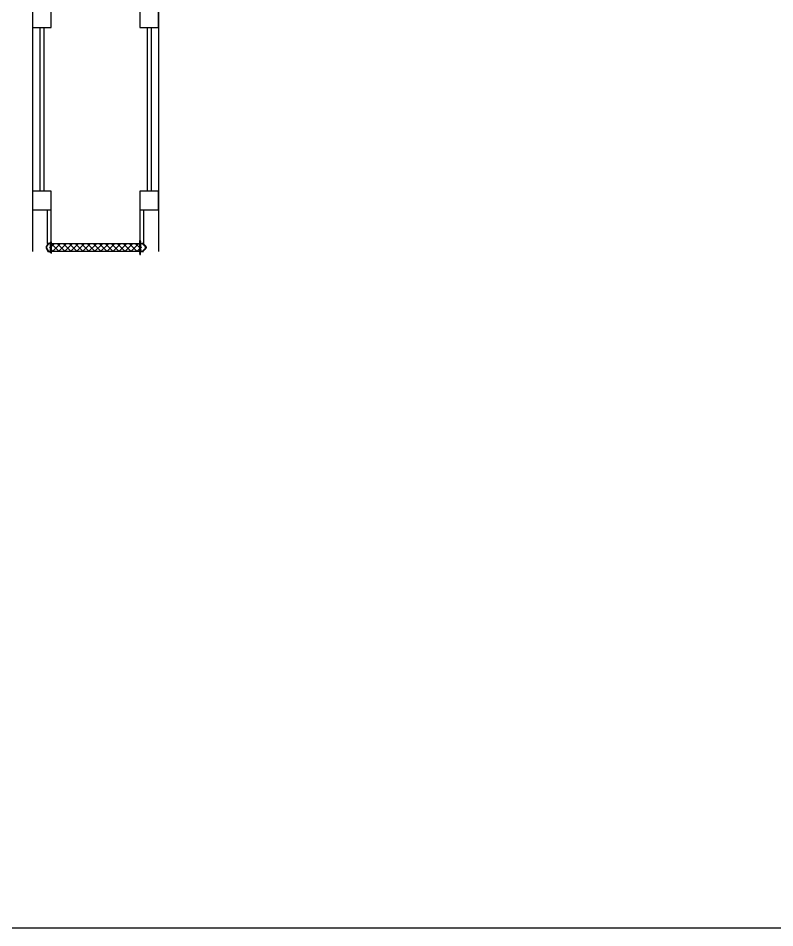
# Model space of a CAD drawing. Header units: millimetres. Extents: x -48783 to 30095, y 6477 to 24477.
# Drawn here: x 6212 to 9035, y 6477 to 9870 of the extents above; entities that cross this region are included whole.
import ezdxf

# ---------------------------------------------------------------- set-up
doc = ezdxf.new("R2010")
doc.units = ezdxf.units.MM
doc.header["$LTSCALE"] = 100
for name, color, linetype in [('0-XREF', 7, 'Continuous'), ('X-N-FAB-L20$0$0-4', 8, 'Continuous'), ('X-N-FAB-L20$0$0-COL', 8, 'Continuous'), ('X-N-FAB-L20$0$0-WALL', 8, 'Continuous'), ('X-N-FAB-L20$0$DE-MMTN-F1-F2-B000-G-AR-SEC@16$0$DE-MMTN-CUB3-F1-B000-G-AR-SEC@CF1.5$0$0-伸縮縫', 8, 'Continuous'), ('X-N-FAB-L20$0$DE-MMTN-F1-F2-B000-G-AR-SEC@16$0$DE-MMTN-CUB3-F1-B000-G-AR-SEC@CF1.5$0$伸縮縫', 8, 'Continuous')]:
    doc.layers.add(name, color=color, linetype=linetype)

# ---------------------------------------------------------------- blocks, each defined once
blk = doc.blocks.new('X-N-FAB-L20$0$DE-MMTN-F1-F2-B000-G-AR-SEC@16$0$DE-MMTN-CUB3-F1-B000-G-AR-SEC@CF1.5$0$18P1xFa-sec-20$0$99')
at = {"layer": 'X-N-FAB-L20$0$DE-MMTN-F1-F2-B000-G-AR-SEC@16$0$DE-MMTN-CUB3-F1-B000-G-AR-SEC@CF1.5$0$0-伸縮縫'}
for p, q in [((-5003, 2461), (-5003, 2462)), ((-5003, 2462), (-4994, 2462)), ((-5003, 2461), (-4994, 2461)), ((-5003, 2432), (-4994, 2432)), ((-5003, 2432), (-5003, 2432)), ((-5003, 2429), (-5003, 2429)), ((-5003, 2425), (-5003, 2425)), ((-5003, 2420), (-5003, 2420)), ((-5003, 2416), (-5003, 2416)), ((-5003, 2413), (-5003, 2413)), ((-5003, 2412), (-4994, 2412)), ((-5003, 2412), (-5003, 2411)), ((-5003, 2411), (-4994, 2411)), ((-5003, 2411), (-4994, 2411)), ((-5003, 2411), (-5003, 2411)), ((-5002, 2431), (-4996, 2432)), ((-5002, 2430), (-4996, 2432)), ((-5001, 2430), (-5002, 2431)), ((-5002, 2429), (-4995, 2430)), ((-5001, 2428), (-5002, 2429)), ((-5002, 2426), (-4999, 2427)), ((-5002, 2424), (-4999, 2425)), ((-5001, 2423), (-5002, 2424)), ((-5002, 2421), (-4999, 2422)), ((-5002, 2419), (-4999, 2421)), ((-5001, 2419), (-5002, 2419)), ((-5002, 2417), (-4999, 2418)), ((-5002, 2415), (-4999, 2416)), ((-4995, 2415), (-5002, 2413)), ((-5001, 2414), (-5002, 2415)), ((-4995, 2413), (-5002, 2412)), ((-4995, 2413), (-5002, 2412)), ((-5002, 2410), (-5002, 2408)), ((-5002, 2407), (-4996, 2407)), ((-5001, 2461), (-5001, 2432)), ((-5001, 2432), (-5001, 2432)), ((-5001, 2429), (-5001, 2426)), ((-5001, 2425), (-5001, 2422)), ((-5001, 2420), (-5001, 2417)), ((-5001, 2415), (-5001, 2414)), ((-5001, 2410), (-5001, 2408)), ((-5001, 2406), (-4997, 2407)), ((-5001, 2406), (-4996, 2407)), ((-5001, 2407), (-5001, 2403)), ((-5001, 2405), (-4996, 2406)), ((-5001, 2406), (-5001, 2406)), ((-5001, 2406), (-5001, 2406)), ((-5001, 2404), (-4996, 2405)), ((-5001, 2404), (-4996, 2405)), ((-5001, 2405), (-5001, 2405)), ((-5001, 2403), (-4996, 2404)), ((-5001, 2404), (-5001, 2404)), ((-5001, 2404), (-5001, 2404)), ((-5001, 2403), (-4997, 2403)), ((-5001, 2403), (-5000, 2403)), ((-5000, 2403), (-4997, 2403)), ((-4999, 2463), (-4999, 2465)), ((-4999, 2463), (-4998, 2463)), ((-4999, 2427), (-4995, 2428)), ((-4999, 2425), (-4995, 2427)), ((-4999, 2422), (-4995, 2424)), ((-4999, 2421), (-4995, 2422)), ((-4999, 2418), (-4995, 2419)), ((-4999, 2416), (-4995, 2418)), ((-4998, 2463), (-4998, 2465)), ((-4997, 2429), (-4995, 2428)), ((-4997, 2429), (-4997, 2428)), ((-4997, 2426), (-4997, 2423)), ((-4997, 2424), (-4995, 2424)), ((-4997, 2422), (-4997, 2419)), ((-4997, 2420), (-4995, 2419)), ((-4997, 2417), (-4997, 2415)), ((-4997, 2415), (-4995, 2415)), ((-4997, 2412), (-4997, 2413)), ((-4997, 2410), (-4997, 2408)), ((-4997, 2407), (-4997, 2403)), ((-4996, 2407), (-4997, 2407)), ((-4996, 2406), (-4997, 2406)), ((-4996, 2405), (-4997, 2405)), ((-4996, 2405), (-4997, 2405)), ((-4996, 2404), (-4997, 2404)), ((-4997, 2403), (-4997, 2403)), ((-4996, 2461), (-4996, 2432)), ((-4996, 2413), (-4995, 2413)), ((-4995, 2410), (-4995, 2408)), ((-4994, 2461), (-4994, 2462)), ((-4994, 2432), (-4994, 2432)), ((-4994, 2431), (-4994, 2431)), ((-4994, 2428), (-4994, 2428)), ((-4994, 2423), (-4994, 2423)), ((-4994, 2419), (-4994, 2418)), ((-4994, 2414), (-4994, 2414)), ((-4994, 2412), (-4994, 2411)), ((-4994, 2411), (-4994, 2411))]:
    blk.add_line(p, q, dxfattribs=at)
for centre, radius, start, end in [((-4999, 2460), 4.75, 96.0435, 161.3623), ((-5002, 2432), 0.787, 180, 270), ((-5002, 2429), 0.787, 96.1822, 180), ((-5002, 2429), 0.787, 180, 276.1822), ((-5002, 2425), 0.787, 102.2237, 180), ((-5002, 2425), 0.787, 180, 282.2237), ((-5002, 2420), 0.787, 102.2237, 180), ((-5002, 2420), 0.787, 180, 282.2237), ((-5002, 2416), 0.787, 102.2237, 180), ((-5002, 2416), 0.787, 180, 282.2237), ((-5002, 2413), 0.787, 180, 249.7022), ((-5002, 2413), 0.787, 96.1822, 180), ((-5002, 2410), 0.706, 5.5162, 174.4838), ((-5002, 2408), 0.706, 185.5162, 354.4838), ((-4999, 2407), 3.81, 56.5065, 123.4935), ((-4999, 2411), 3.81, 236.5065, 303.4935), ((-4999, 2460), 4.75, 18.6377, 83.9565), ((-4996, 2410), 0.707, 5.6406, 174.3594), ((-4996, 2408), 0.707, 185.6406, 354.3594), ((-4995, 2431), 0.787, 0, 69.7022), ((-4995, 2431), 0.787, 276.1822, 0), ((-4995, 2428), 0.787, 282.2237, 0), ((-4995, 2428), 0.787, 0, 102.2237), ((-4995, 2423), 0.787, 0, 102.2237), ((-4995, 2423), 0.787, 282.2237, 0), ((-4995, 2419), 0.787, 0, 102.2237), ((-4995, 2418), 0.787, 282.2237, 0), ((-4995, 2414), 0.787, 0, 96.1822), ((-4995, 2414), 0.787, 276.1822, 0), ((-4995, 2412), 0.787, 0, 90)]:
    blk.add_arc(centre, radius, start, end, dxfattribs=at)
blk = doc.blocks.new('X-N-FAB-L20$0$DE-MMTN-F1-F2-B000-G-AR-SEC@16$0$DE-MMTN-CUB3-F1-B000-G-AR-SEC@CF1.5$0$18P1xFa-sec-20$0$VIG')
at = {"layer": 'X-N-FAB-L20$0$DE-MMTN-F1-F2-B000-G-AR-SEC@16$0$DE-MMTN-CUB3-F1-B000-G-AR-SEC@CF1.5$0$0-伸縮縫'}
h = blk.add_hatch(dxfattribs=at)
h.set_pattern_fill('ANSI31', color=256, scale=15, style=0)
h.set_pattern_definition([(45, (-704.1977, -638.3004), (-1.3258252, 1.3258252), [])])
h.paths.add_polyline_path([(8, 6, 0.414214), (6, 7), (2, 7), (2, 11), (5, 11), (5, 14), (-5, 14), (-5, 11), (-2, 11), (-2, 7), (-6, 7, 0.414214), (-8, 6), (-8, 0, 0.843039), (-3, -1, -0.317837), (-1, 0), (1, 0, -0.317837), (3, -1, 0.843039), (8, 0)])
h.paths.add_polyline_path([(-5, 3, -0.414214), (-4, 4), (4, 4, -0.414214), (5, 3, -0.414214), (4, 2), (-4, 2, -0.414214)], flags=16)
for p, q in [((-8, 0), (-8, 6)), ((-6, 7), (-2, 7)), ((-5, 11), (-5, 14)), ((-5, 14), (5, 14)), ((-2, 11), (-5, 11)), ((4, 4), (-4, 4)), ((4, 2), (-4, 2)), ((-2, 7), (-2, 11)), ((1, 0), (-1, 0)), ((2, 11), (2, 7)), ((5, 11), (2, 11)), ((2, 7), (6, 7)), ((5, 14), (5, 11)), ((8, 6), (8, 0))]:
    blk.add_line(p, q, dxfattribs=at)
for centre, radius, start, end in [((-6, 6), 1.25, 90, 180), ((-5, 0), 2.5, 180, 340.52878), ((-4, 3), 1.25, 90, 180), ((-4, 3), 1.25, 180, 270), ((-1, -1), 1.25, 90, 160.52878), ((5, 0), 2.5, 199.47122, 0), ((4, 3), 1.25, 0, 90), ((4, 3), 1.25, 270, 0), ((6, 6), 1.25, 0, 90), ((1, -1), 1.25, 19.47122, 90)]:
    blk.add_arc(centre, radius, start, end, dxfattribs=at)
blk = doc.blocks.new('X-N-FAB-L20$0$DE-MMTN-F1-F2-B000-G-AR-SEC@16$0$DE-MMTN-CUB3-F1-B000-G-AR-SEC@CF1.5$0$18P1xFa-sec-20$0$IGX')
at = {"layer": 'X-N-FAB-L20$0$DE-MMTN-F1-F2-B000-G-AR-SEC@16$0$DE-MMTN-CUB3-F1-B000-G-AR-SEC@CF1.5$0$0-伸縮縫'}
for p, q in [((-1643, 520), (-1643, 520)), ((-1611, 520), (-1643, 520)), ((-1638, 522), (-1642, 521)), ((-1614, 522), (-1638, 522)), ((-1633, 521), (-1632, 522)), ((-1633, 521), (-1633, 522)), ((-1628, 521), (-1628, 522)), ((-1628, 521), (-1627, 522)), ((-1599, 527), (-1614, 522)), ((-1599, 524), (-1611, 520)), ((-1603, 512), (-1603, 501)), ((-1601, 501), (-1603, 501)), ((-1601, 505), (-1601, 501)), ((-1597, 532), (-1599, 532)), ((-1599, 531), (-1599, 527)), ((-1597, 524), (-1599, 524)), ((-1597, 530), (-1597, 532)), ((-1595, 530), (-1597, 530)), ((-1597, 528), (-1597, 527)), ((-1595, 528), (-1597, 528)), ((-1592, 527), (-1597, 527)), ((-1597, 523), (-1597, 522)), ((-1595, 528), (-1596, 528)), ((-1595, 528), (-1595, 530)), ((-1593, 528), (-1593, 530)), ((-1591, 530), (-1593, 530)), ((-1592, 528), (-1593, 528)), ((-1592, 528), (-1592, 527)), ((-1589, 532), (-1591, 532)), ((-1591, 530), (-1591, 532)), ((-1589, 531), (-1589, 524)), ((-1584, 517), (-1582, 518)), ((-1582, 506), (-1584, 507))]:
    blk.add_line(p, q, dxfattribs=at)
for centre, radius, start, end in [((-1642, 520), 0.5, 101.3099, 180), ((-1591, 512), 11.4, 119.7224, 180), ((-1601, 505), 0.5, 35.4002, 180), ((-1591, 512), 11.4, 215.4002, 270), ((-1591, 512), 8.5, 39.0057, 320.9943), ((-1599, 531), 0.5, 90, 180), ((-1597, 523), 0.5, 0, 89.9902), ((-1597, 522), 0.5, 299.7224, 0), ((-1591, 512), 11.4, 270, 322.5739), ((-1589, 531), 0.5, 0, 90), ((-1588, 524), 1, 180, 253.8457), ((-1591, 512), 11.4, 37.4261, 73.8457), ((-1584, 518), 0.5, 219.0057, 300), ((-1584, 506), 0.5, 60, 140.9943), ((-1583, 519), 0.5, 300, 37.4261), ((-1583, 505), 0.5, 322.5739, 60)]:
    blk.add_arc(centre, radius, start, end, dxfattribs=at)
blk = doc.blocks.new('X-N-FAB-L20$0$DE-MMTN-F1-F2-B000-G-AR-SEC@16$0$DE-MMTN-CUB3-F1-B000-G-AR-SEC@CF1.5$0$18P1xFa-sec-20$0$F')
at = {"layer": 'X-N-FAB-L20$0$DE-MMTN-F1-F2-B000-G-AR-SEC@16$0$DE-MMTN-CUB3-F1-B000-G-AR-SEC@CF1.5$0$0-伸縮縫'}
for p, q in [((-4, 35), (-1, 35)), ((-3, 36), (-3, 38)), ((-3, 35), (-3, 36)), ((-3, 36), (3, 36)), ((-2, 38), (2, 38)), ((-2, 35), (-2, 3)), ((-2, 32), (2, 35)), ((-2, 31), (2, 34)), ((-2, 30), (2, 32)), ((-2, 32), (-2, 32)), ((-2, 28), (2, 31)), ((-2, 31), (-2, 31)), ((-2, 27), (2, 30)), ((-2, 30), (-2, 30)), ((-2, 26), (2, 28)), ((-2, 28), (-2, 28)), ((-2, 24), (2, 27)), ((-2, 27), (-2, 27)), ((-2, 26), (-2, 26)), ((-2, 23), (2, 25)), ((-2, 24), (-2, 24)), ((-2, 21), (2, 24)), ((-2, 23), (-2, 23)), ((-2, 20), (2, 23)), ((-2, 21), (-2, 21)), ((-2, 19), (2, 21)), ((-2, 20), (-2, 20)), ((-2, 17), (2, 20)), ((-2, 19), (-2, 19)), ((-2, 16), (2, 19)), ((-2, 17), (-2, 17)), ((-2, 17), (-2, 17)), ((-2, 15), (2, 17)), ((-2, 16), (-2, 16)), ((-2, 16), (-2, 16)), ((-2, 13), (2, 16)), ((-2, 15), (-2, 15)), ((-2, 12), (2, 14)), ((-2, 10), (2, 13)), ((-2, 13), (-2, 13)), ((-2, 12), (-2, 12)), ((-2, 9), (2, 12)), ((-2, 8), (2, 10)), ((-2, 10), (-2, 10)), ((-2, 6), (2, 9)), ((-2, 9), (-2, 9)), ((-2, 8), (-2, 8)), ((-2, 5), (2, 8)), ((-2, 6), (-2, 6)), ((-2, 5), (-2, 5)), ((-2, 3), (0, 0)), ((-1, 36), (-1, 38)), ((-1, 35), (4, 35)), ((0, 34), (-1, 35)), ((0, 34), (-1, 35)), ((0, 34), (-1, 35)), ((0, 34), (1, 35)), ((0, 0), (2, 3)), ((1, 36), (1, 38)), ((2, 3), (2, 35)), ((2, 34), (2, 34)), ((2, 32), (2, 32)), ((2, 31), (2, 31)), ((2, 30), (2, 30)), ((2, 28), (2, 28)), ((2, 27), (2, 27)), ((2, 25), (2, 25)), ((2, 24), (2, 24)), ((2, 23), (2, 23)), ((2, 21), (2, 21)), ((2, 20), (2, 20)), ((2, 19), (2, 19)), ((2, 17), (2, 17)), ((2, 16), (2, 16)), ((2, 14), (2, 14)), ((2, 13), (2, 13)), ((2, 12), (2, 12)), ((2, 10), (2, 10)), ((2, 9), (2, 9)), ((2, 8), (2, 8)), ((3, 38), (3, 36)), ((3, 36), (3, 35))]:
    blk.add_line(p, q, dxfattribs=at)
for centre, radius, start, end in [((-2, 37), 1.15, 56.0497, 123.9503), ((0, 34), 4.23, 72.0183, 107.4925), ((2, 37), 1.15, 56.0497, 123.9503)]:
    blk.add_arc(centre, radius, start, end, dxfattribs=at)
blk = doc.blocks.new('X-N-FAB-L20$0$DE-MMTN-F1-F2-B000-G-AR-SEC@16$0$DE-MMTN-CUB3-F1-B000-G-AR-SEC@CF1.5$0$18P1xFa-sec-20$0$伸縮縫-25cm')
at = {"layer": 'X-N-FAB-L20$0$DE-MMTN-F1-F2-B000-G-AR-SEC@16$0$DE-MMTN-CUB3-F1-B000-G-AR-SEC@CF1.5$0$0-伸縮縫'}
h = blk.add_hatch(dxfattribs=at)
h.set_pattern_fill('ANSI37', color=256, scale=5, angle=45, style=0)
h.set_pattern_definition([(270, (530.1589, -148.32907), (-0.625, -1e-16), []), (180, (530.1589, -148.32907), (-1e-16, 0.625), [])])
edge = h.paths.add_edge_path()
edge.add_line((30, 7.9), (18.2, 15.2))
edge.add_arc((15.3, 6.5), 9.21, 71.5014, 109.9037)
edge.add_line((12.1, 15.1), (0, 7.9))
edge.add_line((0, 7.9), (0, 8.1))
edge.add_line((0, 8.1), (0.4, 9.8))
edge.add_line((0.4, 9.8), (11.4, 16))
edge.add_arc((15.4, 4.1), 12.6, 75.9456, 108.5469, ccw=False)
edge.add_line((18.4, 16.3), (29.3, 10.3))
edge.add_line((29.3, 10.3), (30, 7.9))
h = blk.add_hatch(dxfattribs=at)
h.set_pattern_fill('ANSI37', color=256, scale=3, style=0)
h.set_pattern_definition([(315, (522.65892, -150.82907), (-0.26516504, -0.26516504), []), (225, (522.65892, -150.82907), (-0.26516504, 0.26516504), [])])
h.paths.add_polyline_path([(0, 8.1), (0.4, 9.6), (0.3, 9.7), (0, 9.6)])
h = blk.add_hatch(dxfattribs=at)
h.set_pattern_fill('AR-SAND', color=256, scale=0.1, style=0)
h.set_pattern_definition([(217.5, (-411.95754, 504.64864), (0.006299336, -0.192682377), [0, -0.152, 0, -0.17, 0, -0.1625]), (187.5, (-411.95754, 504.64864), (-0.17697767, -0.28221461), [0, -0.082, 0, -0.137, 0, -0.0525]), (147.5, (-411.83454, 504.64864), (-0.311414186, -0.000565905), [0, -0.05, 0, -0.18, 0, -0.235]), (137.5, (-411.83454, 504.64864), (-0.30061266, -0.08776756), [0, -0.025, 0, -0.118, 0, -0.135])])
edge = h.paths.add_edge_path()
edge.add_line((0, 3.6), (0.3, 3.6))
edge.add_arc((0.3, 3.7), 0.1, 270, 360)
edge.add_line((0.4, 3.7), (0.4, 6.3))
edge.add_arc((0.1, 6.3), 0.252, 360, 419.5851)
edge.add_arc((0, 6), 0.583, 58.8674, 85.8363)
edge.add_line((0, 6.6), (0, 3.6))
h = blk.add_hatch(dxfattribs=at)
h.set_pattern_fill('ANSI37', color=256, scale=3, style=0)
h.set_pattern_definition([(315, (537.65892, -150.82907), (-0.26516504, -0.26516504), []), (225, (537.65892, -150.82907), (-0.26516504, 0.26516504), [])])
edge = h.paths.add_edge_path()
edge.add_line((30, 7.9), (30, 9.6))
edge.add_arc((29.8, 9.6), 0.232, 0.4896, 158.8631)
edge.add_line((29.5, 9.7), (30, 7.9))
h = blk.add_hatch(dxfattribs=at)
h.set_pattern_fill('AR-SAND', color=256, scale=0.1, style=0)
h.set_pattern_definition([(322.5, (441.95755, 504.64864), (-0.006299336, -0.192682377), [0, -0.152, 0, -0.17, 0, -0.1625]), (352.5, (441.95755, 504.64864), (0.17697767, -0.28221461), [0, -0.082, 0, -0.137, 0, -0.0525]), (32.5, (441.83455, 504.64864), (0.311414186, -0.000565905), [0, -0.05, 0, -0.18, 0, -0.235]), (42.5, (441.83455, 504.64864), (0.30061266, -0.08776756), [0, -0.025, 0, -0.118, 0, -0.135])])
edge = h.paths.add_edge_path()
edge.add_line((30, 3.6), (29.7, 3.6))
edge.add_arc((29.7, 3.7), 0.1, 180, 270, ccw=False)
edge.add_line((29.6, 3.7), (29.6, 6.3))
edge.add_arc((29.9, 6.3), 0.252, 120.4149, 180, ccw=False)
edge.add_arc((30, 6), 0.583, 94.1637, 121.1326, ccw=False)
edge.add_line((30, 6.6), (30, 3.6))
for p, q in [((1.9, 0.9), (3.2, 0.9)), ((1.9, 0.6), (3.2, 0.6)), ((2.8, 0.9), (3.3, 1.5)), ((28.1, 0.9), (3.2, 0.9)), ((28.1, 0.6), (3.2, 0.6)), ((26.5, 1.5), (3.5, 1.5)), ((28.1, 0.9), (3.6, 0.9)), ((27.2, 0.9), (26.7, 1.5)), ((-7.8, -0.2), (-8, -0.4)), ((-8, -0.4), (-6.3, -1.6)), ((-6.3, -1.3), (-7.8, -0.2)), ((36.3, -1.3), (-6.3, -1.3)), ((-6.3, -1.6), (36.3, -1.6)), ((36.3, -1.3), (37.8, -0.2)), ((38, -0.4), (36.3, -1.6)), ((37.8, -0.2), (38, -0.4))]:
    blk.add_line(p, q, dxfattribs=at)
for points in [[(30, 7.9), (18.2, 15.2, 0.169148), (12.1, 15.1), (0, 7.9), (0, 8.1), (0.4, 9.8), (11.4, 16, -0.143217), (18.4, 16.3), (29.3, 10.3), (30, 7.9)], [(0, 3.6), (0.3, 3.6, 0.414214), (0.4, 3.7), (0.4, 6.3, 0.26601), (0.3, 6.5, 0.11822), (0, 6.6), (0, 3.6)], [(30, 7.9), (30, 9.6, 0.827077), (29.5, 9.7), (30, 7.9)], [(30, 3.6), (29.7, 3.6, -0.414214), (29.6, 3.7), (29.6, 6.3, -0.26601), (29.7, 6.5, -0.11822), (30, 6.6), (30, 3.6)]]:
    blk.add_lwpolyline(points, format="xyb", dxfattribs=at)
blk.add_lwpolyline([(0, 8.1), (0.4, 9.6), (0.3, 9.7), (0, 9.6), (0, 8.1)], dxfattribs=at)
at = {"layer": 'X-N-FAB-L20$0$DE-MMTN-F1-F2-B000-G-AR-SEC@16$0$DE-MMTN-CUB3-F1-B000-G-AR-SEC@CF1.5$0$0-伸縮縫', "const_width": 0.1}
blk.add_lwpolyline([(29.8, 3.7), (29.8, 5.7, 0.198912), (29.2, 7.1), (17.8, 13.6, 0.243867), (12.2, 13.6), (0.7, 7.1, 0.140184), (0.2, 5.7), (0.2, 3.7)], format="xyb", dxfattribs=at)
at = {"layer": 'X-N-FAB-L20$0$DE-MMTN-F1-F2-B000-G-AR-SEC@16$0$DE-MMTN-CUB3-F1-B000-G-AR-SEC@CF1.5$0$0-伸縮縫'}
for centre in [(1.1, 0.8), (28.9, 0.8)]:
    blk.add_circle(centre, 0.741, dxfattribs=at)
for centre, start, end in [((3.5, 1.3), 90, 135), ((26.5, 1.3), 45, 90)]:
    blk.add_arc(centre, 0.2, start, end, dxfattribs=at)
at = {"layer": 'X-N-FAB-L20$0$DE-MMTN-F1-F2-B000-G-AR-SEC@16$0$DE-MMTN-CUB3-F1-B000-G-AR-SEC@CF1.5$0$0-伸縮縫', "yscale": 0.1, "zscale": 0.1, "rotation": 180}
for name, p, xscale in [('X-N-FAB-L20$0$DE-MMTN-F1-F2-B000-G-AR-SEC@16$0$DE-MMTN-CUB3-F1-B000-G-AR-SEC@CF1.5$0$18P1xFa-sec-20$0$IGX', (160.3, 52), -0.1), ('X-N-FAB-L20$0$DE-MMTN-F1-F2-B000-G-AR-SEC@16$0$DE-MMTN-CUB3-F1-B000-G-AR-SEC@CF1.5$0$18P1xFa-sec-20$0$F', (-2.5, 3.3), -0.1), ('X-N-FAB-L20$0$DE-MMTN-F1-F2-B000-G-AR-SEC@16$0$DE-MMTN-CUB3-F1-B000-G-AR-SEC@CF1.5$0$18P1xFa-sec-20$0$99', (514.9, 244.5), -0.1), ('X-N-FAB-L20$0$DE-MMTN-F1-F2-B000-G-AR-SEC@16$0$DE-MMTN-CUB3-F1-B000-G-AR-SEC@CF1.5$0$18P1xFa-sec-20$0$IGX', (-130.3, 52), 0.1), ('X-N-FAB-L20$0$DE-MMTN-F1-F2-B000-G-AR-SEC@16$0$DE-MMTN-CUB3-F1-B000-G-AR-SEC@CF1.5$0$18P1xFa-sec-20$0$F', (32.5, 3.3), 0.1)]:
    blk.add_blockref(name, p, dxfattribs=dict(at, xscale=xscale))
at = {"layer": 'X-N-FAB-L20$0$DE-MMTN-F1-F2-B000-G-AR-SEC@16$0$DE-MMTN-CUB3-F1-B000-G-AR-SEC@CF1.5$0$0-伸縮縫'}
for p, xscale, yscale, zscale in [((0.9, -1.3), -0.04499999999825377, 0.04499999999825377, 0.04500000000000001), ((29.2, -1.3), 0.04500000000189175, 0.04500000000189175, 0.04500000000189175)]:
    blk.add_blockref('X-N-FAB-L20$0$DE-MMTN-F1-F2-B000-G-AR-SEC@16$0$DE-MMTN-CUB3-F1-B000-G-AR-SEC@CF1.5$0$18P1xFa-sec-20$0$VIG', p, dxfattribs=dict(at, xscale=xscale, yscale=yscale, zscale=zscale))
blk = doc.blocks.new('X-N-FAB-L20$0$DE-MMTN-F1-F2-B000-G-AR-SEC@16$0$DE-MMTN-CUB3-F1-B000-G-AR-SEC@CF1.5$0$18P1xFa-sec-20$0$87')
at = {"layer": 'X-N-FAB-L20$0$DE-MMTN-F1-F2-B000-G-AR-SEC@16$0$DE-MMTN-CUB3-F1-B000-G-AR-SEC@CF1.5$0$0-伸縮縫', "ltscale": 0.5}
for p, q in [((9748, -66), (9748, -65)), ((9748, -65), (9775, -65)), ((9748, -66), (9749, -67)), ((9748, -68), (9749, -69)), ((9748, -68), (9748, -68)), ((9748, -68), (9749, -68)), ((9748, -70), (9748, -71)), ((9748, -70), (9749, -70)), ((9748, -71), (9749, -71)), ((9748, -73), (9749, -73)), ((9748, -73), (9748, -73)), ((9748, -73), (9751, -75)), ((9749, -68), (9749, -67)), ((9749, -70), (9749, -69)), ((9749, -73), (9749, -71)), ((9751, -75), (9752, -74)), ((9752, -70), (9752, -68)), ((9752, -68), (9755, -68)), ((9753, -69), (9752, -70)), ((9752, -72), (9752, -70)), ((9753, -70), (9752, -70)), ((9753, -72), (9752, -72)), ((9753, -73), (9752, -73)), ((9752, -74), (9752, -73)), ((9753, -69), (9753, -70)), ((9753, -72), (9753, -73)), ((9755, -75), (9755, -68)), ((9756, -76), (9758, -76)), ((9758, -70), (9759, -67)), ((9758, -70), (9762, -74)), ((9758, -72), (9761, -76)), ((9758, -75), (9758, -72)), ((9759, -67), (9764, -67)), ((9762, -74), (9764, -67)), ((9763, -75), (9764, -73)), ((9764, -73), (9766, -76)), ((9765, -71), (9766, -67)), ((9765, -71), (9767, -74)), ((9766, -67), (9769, -67)), ((9767, -74), (9769, -67)), ((9768, -75), (9769, -73)), ((9769, -73), (9771, -76)), ((9770, -71), (9771, -67)), ((9770, -71), (9772, -73)), ((9771, -67), (9774, -67)), ((9772, -73), (9774, -67)), ((9773, -75), (9774, -72)), ((9774, -72), (9776, -75)), ((9775, -65), (9778, -66)), ((9775, -70), (9776, -67)), ((9775, -70), (9777, -74)), ((9776, -67), (9778, -68)), ((9780, -65), (9778, -66)), ((9779, -67), (9778, -68)), ((9780, -70), (9778, -74)), ((9780, -70), (9779, -67)), ((9781, -72), (9779, -75)), ((9807, -65), (9780, -65)), ((9784, -73), (9781, -67)), ((9784, -67), (9781, -67)), ((9782, -75), (9781, -72)), ((9786, -71), (9784, -67)), ((9786, -71), (9784, -73)), ((9786, -73), (9784, -76)), ((9789, -74), (9786, -67)), ((9789, -67), (9786, -67)), ((9787, -75), (9786, -73)), ((9791, -71), (9789, -67)), ((9791, -71), (9789, -74)), ((9791, -73), (9789, -76)), ((9794, -74), (9791, -67)), ((9796, -67), (9791, -67)), ((9792, -75), (9791, -73)), ((9797, -70), (9794, -74)), ((9797, -72), (9794, -76)), ((9797, -70), (9796, -67)), ((9797, -75), (9797, -72)), ((9800, -76), (9798, -76)), ((9800, -75), (9800, -68)), ((9803, -68), (9800, -68)), ((9803, -70), (9803, -68)), ((9803, -69), (9803, -70)), ((9803, -69), (9803, -70)), ((9803, -72), (9803, -70)), ((9803, -70), (9803, -70)), ((9803, -72), (9803, -73)), ((9803, -72), (9803, -72)), ((9803, -73), (9803, -73)), ((9803, -74), (9803, -73)), ((9804, -75), (9803, -74)), ((9808, -73), (9804, -75)), ((9808, -66), (9807, -67)), ((9807, -68), (9807, -67)), ((9808, -68), (9807, -69)), ((9808, -68), (9807, -68)), ((9807, -70), (9807, -69)), ((9808, -70), (9807, -70)), ((9808, -71), (9807, -71)), ((9807, -73), (9807, -71)), ((9808, -73), (9807, -73)), ((9808, -66), (9808, -65)), ((9808, -68), (9808, -68)), ((9808, -70), (9808, -71)), ((9808, -73), (9808, -73))]:
    blk.add_line(p, q, dxfattribs=at)
for centre, radius, start, end in [((9748, -65), 0.5, 90, 180), ((9756, -75), 0.5, 180, 270), ((9758, -75), 0.5, 270, 0), ((9762, -75), 1, 221.1859, 340), ((9767, -75), 1, 221.1859, 340), ((9772, -75), 1, 221.1859, 340), ((9778, -74), 2, 211.1859, 328.8141), ((9778, -74), 0.5, 211.1859, 328.8141), ((9783, -75), 1, 200, 318.8141), ((9788, -75), 1, 200, 318.8141), ((9793, -75), 1, 200, 318.8141), ((9798, -75), 0.5, 180, 270), ((9800, -75), 0.5, 270, 360), ((9807, -65), 0.5, 360, 90)]:
    blk.add_arc(centre, radius, start, end, dxfattribs=at)
blk = doc.blocks.new('X-N-FAB-L20$0$DE-MMTN-F1-F2-B000-G-AR-SEC@16$0$DE-MMTN-CUB3-F1-B000-G-AR-SEC@CF1.5$0$18P1xFa-sec-20$0$FPK-50')
at = {"layer": 'X-N-FAB-L20$0$DE-MMTN-F1-F2-B000-G-AR-SEC@16$0$DE-MMTN-CUB3-F1-B000-G-AR-SEC@CF1.5$0$0-伸縮縫'}
for p, q in [((-4245, 453), (-4243, 453)), ((-4245, 452), (-4245, 450)), ((-4241, 450), (-4245, 450)), ((-4223, 458), (-4243, 458)), ((-4243, 458), (-4243, 453)), ((-4223, 456), (-4240, 456)), ((-4240, 455), (-4240, 450)), ((-4223, 463), (-4221, 463)), ((-4223, 463), (-4223, 458)), ((-4223, 455), (-4223, 451)), ((-4214, 450), (-4222, 450)), ((-4220, 462), (-4220, 461)), ((-4220, 462), (-4220, 461)), ((-4220, 462), (-4220, 461)), ((-4220, 462), (-4220, 453)), ((-4220, 459), (-4220, 460)), ((-4220, 459), (-4220, 460)), ((-4220, 459), (-4220, 460)), ((-4220, 459), (-4220, 460)), ((-4220, 459), (-4220, 460)), ((-4220, 459), (-4220, 460)), ((-4220, 459), (-4220, 460)), ((-4220, 459), (-4220, 460)), ((-4220, 458), (-4220, 457)), ((-4220, 458), (-4220, 457)), ((-4220, 458), (-4220, 457)), ((-4220, 458), (-4220, 457)), ((-4220, 458), (-4220, 457)), ((-4220, 458), (-4220, 457)), ((-4220, 458), (-4220, 457)), ((-4220, 458), (-4220, 457)), ((-4220, 455), (-4220, 455)), ((-4220, 455), (-4220, 455)), ((-4220, 455), (-4220, 455)), ((-4220, 455), (-4220, 455)), ((-4220, 455), (-4220, 455)), ((-4220, 455), (-4220, 455)), ((-4220, 455), (-4220, 455)), ((-4220, 455), (-4220, 455)), ((-4220, 455), (-4220, 455)), ((-4220, 455), (-4220, 455)), ((-4220, 455), (-4220, 455)), ((-4220, 455), (-4220, 455)), ((-4220, 455), (-4220, 455)), ((-4220, 455), (-4220, 455)), ((-4220, 455), (-4220, 455)), ((-4220, 455), (-4220, 455)), ((-4219, 452), (-4216, 452)), ((-4215, 459), (-4215, 453)), ((-4215, 458), (-4215, 457)), ((-4215, 458), (-4215, 457)), ((-4215, 458), (-4215, 457)), ((-4215, 458), (-4215, 457)), ((-4215, 458), (-4215, 457)), ((-4215, 458), (-4215, 457)), ((-4215, 455), (-4215, 455)), ((-4215, 455), (-4215, 455)), ((-4215, 455), (-4215, 455)), ((-4215, 455), (-4215, 455)), ((-4215, 455), (-4215, 455)), ((-4215, 455), (-4215, 455)), ((-4214, 460), (-4213, 460)), ((-4213, 460), (-4213, 451))]:
    blk.add_line(p, q, dxfattribs=at)
for centre, radius, start, end in [((-4245, 452), 0.2, 90, 180), ((-4245, 450), 0.2, 180, 270), ((-4243, 458), 0.2, 90, 180), ((-4243, 453), 0.2, 270, 0), ((-4241, 450), 0.2, 270, 0), ((-4240, 455), 0.2, 90, 180), ((-4223, 455), 0.2, 0, 90), ((-4222, 451), 1, 180, 270), ((-4221, 462), 1, 0, 90), ((-4219, 453), 1, 180, 270), ((-4216, 453), 1, 270, 0), ((-4214, 459), 1, 90, 180), ((-4214, 451), 1, 270, 0)]:
    blk.add_arc(centre, radius, start, end, dxfattribs=at)
blk = doc.blocks.new('X-N-FAB-L20$0$DE-MMTN-F1-F2-B000-G-AR-SEC@16$0$DE-MMTN-CUB3-F1-B000-G-AR-SEC@CF1.5$0$18P1xFa-sec-20$0$Frame-沙朗頭螺絲')
at = {"layer": 'X-N-FAB-L20$0$DE-MMTN-F1-F2-B000-G-AR-SEC@16$0$DE-MMTN-CUB3-F1-B000-G-AR-SEC@CF1.5$0$0-伸縮縫'}
for p, q in [((0, 37), (-5, 37)), ((0, 37), (-5, 37)), ((-2, 34), (-5, 37)), ((-3, 32), (2, 34)), ((-3, 30), (3, 33)), ((-2, 32), (-3, 32)), ((-3, 28), (3, 32)), ((-2, 30), (-3, 30)), ((-3, 27), (3, 30)), ((-3, 25), (3, 28)), ((-2, 28), (-3, 28)), ((-3, 24), (3, 27)), ((-2, 27), (-3, 27)), ((-3, 22), (3, 25)), ((-2, 25), (-3, 25)), ((-2, 24), (-3, 24)), ((-3, 20), (3, 23)), ((-3, 19), (3, 22)), ((-2, 22), (-3, 22)), ((-3, 17), (3, 20)), ((-2, 20), (-3, 20)), ((-3, 16), (3, 19)), ((-2, 19), (-3, 19)), ((-3, 14), (3, 17)), ((-2, 17), (-3, 17)), ((-3, 12), (3, 16)), ((-2, 16), (-3, 16)), ((-2, 14), (-3, 14)), ((-3, 11), (3, 14)), ((-2, 12), (-3, 12)), ((-3, 9), (3, 12)), ((-2, 11), (-3, 11)), ((-3, 8), (3, 11)), ((-2, 9), (-3, 9)), ((-3, 6), (3, 9)), ((-2, 8), (-3, 8)), ((-3, 4), (3, 8)), ((-2, 6), (-3, 6)), ((-2, 4), (-3, 4)), ((-2, 4), (-2, 34)), ((2, 34), (-2, 34)), ((0, 0), (-2, 4)), ((0, 37), (0, 37)), ((0, 37), (0, 37)), ((0, 36), (0, 37)), ((1, 37), (0, 37)), ((1, 37), (0, 37)), ((1, 36), (0, 36)), ((2, 4), (0, 0)), ((1, 36), (1, 37)), ((5, 37), (1, 37)), ((5, 37), (1, 37)), ((2, 34), (5, 37)), ((2, 34), (2, 4)), ((2, 32), (2, 34)), ((3, 33), (2, 33)), ((3, 32), (2, 32)), ((3, 30), (2, 30)), ((3, 28), (2, 28)), ((3, 27), (2, 27)), ((3, 25), (2, 25)), ((3, 23), (2, 23)), ((3, 22), (2, 22)), ((3, 20), (2, 20)), ((3, 19), (2, 19)), ((3, 17), (2, 17)), ((3, 16), (2, 16)), ((3, 14), (2, 14)), ((3, 12), (2, 12)), ((3, 11), (2, 11)), ((3, 9), (2, 9)), ((3, 8), (2, 8))]:
    blk.add_line(p, q, dxfattribs=at)
blk = doc.blocks.new('X-N-FAB-L20$0$DE-MMTN-F1-F2-B000-G-AR-SEC@16$0$DE-MMTN-CUB3-F1-B000-G-AR-SEC@CF1.5$0$18P1xFa-sec-20$0$EREE')
at = {"layer": 'X-N-FAB-L20$0$DE-MMTN-F1-F2-B000-G-AR-SEC@16$0$DE-MMTN-CUB3-F1-B000-G-AR-SEC@CF1.5$0$0-伸縮縫'}
for p, q in [((-38127, -8958), (-38127, -8960)), ((-38126, -8958), (-38124, -8958)), ((-38126, -8958), (-38124, -8958)), ((-38126, -8960), (-38126, -8960)), ((-38126, -8961), (-38126, -8993)), ((-38126, -8961), (-38126, -8993)), ((-38126, -8993), (-38122, -8993)), ((-38126, -8993), (-38122, -8993)), ((-38123, -8959), (-38123, -8960)), ((-38123, -8959), (-38123, -8968)), ((-38123, -8959), (-38123, -8968)), ((-38123, -8962), (-38123, -8961)), ((-38123, -8962), (-38123, -8961)), ((-38123, -8962), (-38123, -8961)), ((-38123, -8962), (-38123, -8961)), ((-38123, -8962), (-38123, -8961)), ((-38123, -8962), (-38123, -8961)), ((-38123, -8963), (-38123, -8964)), ((-38123, -8963), (-38123, -8964)), ((-38123, -8963), (-38123, -8964)), ((-38123, -8963), (-38123, -8964)), ((-38123, -8963), (-38123, -8964)), ((-38123, -8963), (-38123, -8964)), ((-38123, -8965), (-38123, -8966)), ((-38123, -8965), (-38123, -8966)), ((-38123, -8965), (-38123, -8966)), ((-38123, -8965), (-38123, -8966)), ((-38123, -8965), (-38123, -8966)), ((-38123, -8965), (-38123, -8966)), ((-38123, -8965), (-38123, -8966)), ((-38123, -8965), (-38123, -8966)), ((-38123, -8965), (-38123, -8966)), ((-38123, -8965), (-38123, -8966)), ((-38123, -8965), (-38123, -8966)), ((-38123, -8965), (-38123, -8966)), ((-38123, -8977), (-38123, -8991)), ((-38123, -8991), (-38122, -8991)), ((-38122, -8991), (-38122, -8993)), ((-38120, -8974), (-38082, -8974)), ((-38118, -8962), (-38118, -8968)), ((-38118, -8962), (-38118, -8968)), ((-38118, -8963), (-38118, -8964)), ((-38118, -8963), (-38118, -8964)), ((-38118, -8963), (-38118, -8964)), ((-38118, -8963), (-38118, -8964)), ((-38118, -8963), (-38118, -8964)), ((-38118, -8963), (-38118, -8964)), ((-38118, -8965), (-38118, -8966)), ((-38118, -8965), (-38118, -8966)), ((-38118, -8965), (-38118, -8966)), ((-38118, -8965), (-38118, -8966)), ((-38118, -8965), (-38118, -8966)), ((-38118, -8965), (-38118, -8966)), ((-38117, -8961), (-38116, -8961)), ((-38117, -8961), (-38116, -8961)), ((-38116, -8961), (-38116, -8970)), ((-38116, -8961), (-38116, -8970)), ((-38098, -8971), (-38115, -8971)), ((-38097, -8971), (-38098, -8971)), ((-38060, -8971), (-38097, -8971)), ((-38097, -8971), (-38097, -8971)), ((-38081, -8991), (-38081, -8991)), ((-38081, -8993), (-38081, -8991)), ((-38081, -8993), (-38076, -8993)), ((-38081, -8993), (-38077, -8993)), ((-38080, -8991), (-38080, -8976)), ((-38077, -8991), (-38077, -8976)), ((-38077, -8991), (-38077, -8991)), ((-38076, -8993), (-38076, -8991)), ((-38075, -8974), (-38037, -8974)), ((-38060, -8971), (-38066, -8971)), ((-38060, -8971), (-38060, -8971)), ((-38059, -8971), (-38060, -8971)), ((-38047, -8971), (-38059, -8971)), ((-38022, -8971), (-38059, -8971)), ((-38036, -8991), (-38036, -8992)), ((-38036, -8991), (-38032, -8991)), ((-38036, -8993), (-38016, -8993)), ((-38016, -8975), (-38018, -8976)), ((-38016, -8989), (-38018, -8987)), ((-38017, -8991), (-38016, -8991)), ((-38016, -8991), (-38016, -8992))]:
    blk.add_line(p, q, dxfattribs=at)
for centre, radius, start, end in [((-38126, -8958), 0.5, 90, 180), ((-38126, -8958), 0.5, 90, 180), ((-38126, -8960), 0.5, 180, 270), ((-38126, -8961), 0.5, 0, 90), ((-38124, -8959), 1, 0, 90), ((-38124, -8959), 1, 0, 90), ((-38121, -8968), 2.5, 180, 0), ((-38120, -8977), 3, 90, 180), ((-38123, -8991), 0.2, 180, 270), ((-38122, -8991), 0.2, 0, 90), ((-38117, -8962), 1, 90, 180), ((-38117, -8962), 1, 90, 180), ((-38115, -8970), 1, 180, 270), ((-38082, -8976), 2, 0, 90), ((-38081, -8991), 0.2, 270, 0), ((-38081, -8991), 0.2, 90, 180), ((-38075, -8976), 2, 90, 180), ((-38077, -8991), 0.2, 180, 270), ((-38077, -8991), 0.2, 0, 90), ((-38037, -8976), 2, 333.6122, 90), ((-38025, -8982), 11.5, 153.6122, 231.2295), ((-38036, -8991), 0.2, 90, 180), ((-38036, -8992), 0.2, 180, 270), ((-38025, -8982), 8.5, 44.0555, 315.9445), ((-38032, -8991), 0.3, 270, 51.2295), ((-38022, -8974), 3, 70.2501, 90), ((-38025, -8982), 11.5, 41.4612, 70.2501), ((-38018, -8975), 0.5, 224.0555, 300), ((-38018, -8988), 0.5, 60, 135.9445), ((-38025, -8982), 11.5, 308.7705, 318.5388), ((-38017, -8991), 0.3, 128.7705, 270), ((-38016, -8974), 0.5, 300, 41.4612), ((-38016, -8989), 0.5, 318.5388, 60), ((-38016, -8991), 0.2, 0, 90), ((-38016, -8992), 0.2, 270, 0)]:
    blk.add_arc(centre, radius, start, end, dxfattribs=at)
blk = doc.blocks.new('X-N-FAB-L20$0$DE-MMTN-F1-F2-B000-G-AR-SEC@16$0$DE-MMTN-CUB3-F1-B000-G-AR-SEC@CF1.5$0$A$Ce585d2ea')
h = blk.add_hatch()
h.set_pattern_fill('AR-SAND', color=256, scale=0.1, style=0)
h.set_pattern_definition([(142.5, (-400.857, -482.35933), (0.006299336, 0.192682377), [0, -0.152, 0, -0.17, 0, -0.1625]), (172.5, (-400.857, -482.35933), (-0.17697767, 0.28221461), [0, -0.082, 0, -0.137, 0, -0.0525]), (212.5, (-400.734, -482.35933), (-0.311414186, 0.000565905), [0, -0.05, 0, -0.18, 0, -0.235]), (222.5, (-400.734, -482.35933), (-0.30061266, 0.08776756), [0, -0.025, 0, -0.118, 0, -0.135])])
edge = h.paths.add_edge_path()
edge.add_line((11.1, 18.7), (11.4, 18.7))
edge.add_arc((11.4, 18.6), 0.1, 0, 90, ccw=False)
edge.add_line((11.5, 18.6), (11.5, 16))
edge.add_arc((11.2, 16), 0.252, -59.5851, 0, ccw=False)
edge.add_arc((11.1, 16.3), 0.583, 274.1637, 301.1326, ccw=False)
edge.add_line((11.1, 15.7), (11.1, 18.7))
h = blk.add_hatch()
h.set_pattern_fill('ANSI37', color=256, scale=3, style=0)
h.set_pattern_definition([(45, (586.01963, 99.20375), (-0.26516504, 0.26516504), []), (135, (586.01963, 99.20375), (-0.26516504, -0.26516504), [])])
edge = h.paths.add_edge_path()
edge.add_line((11.1, 14), (11.1, 11.7))
edge.add_arc((11.4, 11.7), 0.339, 185.2237, 335.6068)
edge.add_line((11.7, 11.5), (11.1, 14))
h = blk.add_hatch()
h.set_pattern_fill('ANSI37', color=256, scale=5, angle=45, style=0)
h.set_pattern_definition([(90, (-5854.785, 984.335), (-0.625, 1e-16), []), (180, (-5854.785, 984.335), (-1e-16, -0.625), [])])
edge = h.paths.add_edge_path()
edge.add_line((29.6, 2.5), (41.1, 14))
edge.add_line((41.1, 14), (40.4, 11.3))
edge.add_line((40.4, 11.3), (30.7, 1.3))
edge.add_arc((26.1, 8.4), 8.42, 237.1103, 302.8897, ccw=False)
edge.add_line((21.5, 1.3), (11.8, 11.3))
edge.add_line((11.8, 11.3), (11.1, 14))
edge.add_line((11.1, 14), (22.6, 2.5))
edge.add_arc((26.1, 10.2), 8.48, 245.2837, 294.7163)
h = blk.add_hatch()
h.set_pattern_fill('ANSI37', color=256, scale=3, style=0)
h.set_pattern_definition([(45, (586.01963, 99.20375), (-0.26516504, 0.26516504), []), (135, (586.01963, 99.20375), (-0.26516504, -0.26516504), [])])
edge = h.paths.add_edge_path()
edge.add_line((41.1, 14), (41.1, 11.7))
edge.add_arc((40.8, 11.7), 0.339, 204.3932, 354.7763, ccw=False)
edge.add_line((40.5, 11.5), (41.1, 14))
h = blk.add_hatch()
h.set_pattern_fill('AR-SAND', color=256, scale=0.1, style=0)
h.set_pattern_definition([(37.5, (453.0581, -482.35933), (-0.006299336, 0.192682377), [0, -0.152, 0, -0.17, 0, -0.1625]), (7.5, (453.0581, -482.35933), (0.17697767, 0.28221461), [0, -0.082, 0, -0.137, 0, -0.0525]), (327.5, (452.9351, -482.35933), (0.311414186, 0.000565905), [0, -0.05, 0, -0.18, 0, -0.235]), (317.5, (452.9351, -482.35933), (0.30061266, 0.08776756), [0, -0.025, 0, -0.118, 0, -0.135])])
edge = h.paths.add_edge_path()
edge.add_line((41.1, 18.7), (40.8, 18.7))
edge.add_arc((40.8, 18.6), 0.1, 90, 180)
edge.add_line((40.7, 18.6), (40.7, 16))
edge.add_arc((41, 16), 0.252, 180, 239.5851)
edge.add_arc((41.1, 16.3), 0.583, 238.8674, 265.8363)
edge.add_line((41.1, 15.7), (41.1, 18.7))
for p, q in [((11, 21.5, 0), (26.1, 21.5, 0)), ((11, 21.2, 0), (26.1, 21.2, 0)), ((11, 21.2, 0), (13.2, 21.2, 0)), ((12.1, 20.6, 0), (26.1, 20.6, 0)), ((25.5, 23.8, 0), (26, 23.8, 0)), ((25.8, 23.5, 0), (25.5, 23.8, 0)), ((25.5, 20.6, 0), (25.5, 20.6, 0)), ((25.5, 20.5, 0), (26.7, 20.5, 0)), ((25.5, 20.3, 0), (25.5, 20.3, 0)), ((25.5, 19.7, 0), (25.5, 19.7, 0)), ((25.5, 19.1, 0), (25.5, 19, 0)), ((25.5, 18.5, 0), (25.5, 18.4, 0)), ((25.5, 18, 0), (25.5, 18, 0)), ((25.5, 17.9, 0), (26.7, 17.9, 0)), ((25.5, 17.9, 0), (25.5, 17.8, 0)), ((25.5, 17.8, 0), (26.7, 17.8, 0)), ((25.5, 17.8, 0), (26.7, 17.8, 0)), ((25.5, 17.8, 0), (25.5, 17.8, 0)), ((25.7, 20.4, 0), (25.6, 20.5, 0)), ((25.6, 20.5, 0), (26.5, 20.5, 0)), ((25.6, 20.4, 0), (26.5, 20.5, 0)), ((25.8, 20.1, 0), (25.6, 20.1, 0)), ((25.6, 19.8, 0), (26.1, 20, 0)), ((25.8, 19.5, 0), (25.6, 19.6, 0)), ((25.6, 19.2, 0), (26.1, 19.3, 0)), ((25.8, 18.9, 0), (25.6, 18.9, 0)), ((25.6, 18.6, 0), (26.1, 18.7, 0)), ((26.5, 18.3, 0), (25.6, 18.1, 0)), ((25.8, 18.2, 0), (25.6, 18.3, 0)), ((25.6, 17.7, 0), (25.6, 17.4, 0)), ((25.7, 20.1, 0), (26.6, 20.3, 0)), ((25.7, 19.6, 0), (26.1, 19.7, 0)), ((25.7, 18.9, 0), (26.1, 19.1, 0)), ((25.7, 18.3, 0), (26.1, 18.5, 0)), ((26.6, 18.1, 0), (25.7, 17.9, 0)), ((26.6, 18, 0), (25.7, 17.9, 0)), ((25.7, 17.3, 0), (26.5, 17.3, 0)), ((25.8, 23.5, 0), (26.4, 23.5, 0)), ((25.8, 23.5, 0), (25.8, 22, 0)), ((25.8, 22.2, 0), (25.8, 20.5, 0)), ((25.8, 20.2, 0), (25.8, 19.9, 0)), ((25.8, 19.6, 0), (25.8, 19.2, 0)), ((25.8, 19, 0), (25.8, 18.6, 0)), ((25.8, 18.4, 0), (25.8, 18.2, 0)), ((25.8, 17.7, 0), (25.8, 17.4, 0)), ((25.8, 17.2, 0), (26.3, 17.3, 0)), ((25.8, 17.3, 0), (25.8, 16.7, 0)), ((25.8, 17.1, 0), (26.4, 17.2, 0)), ((25.8, 17.2, 0), (25.8, 17.2, 0)), ((25.8, 17.1, 0), (25.8, 17.1, 0)), ((25.8, 17, 0), (26.4, 17.1, 0)), ((25.8, 17, 0), (25.8, 17, 0)), ((25.8, 16.9, 0), (26.4, 17, 0)), ((25.8, 16.8, 0), (26.4, 16.9, 0)), ((25.8, 16.7, 0), (26.4, 16.9, 0)), ((25.8, 16.9, 0), (25.8, 16.9, 0)), ((25.8, 16.8, 0), (25.8, 16.8, 0)), ((25.8, 16.7, 0), (25.9, 16.7, 0)), ((25.8, 16.7, 0), (26.4, 16.7, 0)), ((25.9, 16.7, 0), (26.3, 16.7, 0)), ((26, 23.7, 0), (26, 23.8, 0)), ((26, 23.7, 0), (26.2, 23.7, 0)), ((41.2, 21.5), (26.1, 21.5, 0)), ((41.2, 21.2), (26.1, 21.2, 0)), ((40.1, 20.6), (26.1, 20.6, 0)), ((26.1, 20, 0), (26.5, 20.1, 0)), ((26.1, 19.7, 0), (26.6, 19.9, 0)), ((26.1, 19.3, 0), (26.5, 19.5, 0)), ((26.1, 19.1, 0), (26.6, 19.3, 0)), ((26.1, 18.7, 0), (26.5, 18.9, 0)), ((26.1, 18.5, 0), (26.6, 18.7, 0)), ((26.2, 23.8, 0), (26.7, 23.8, 0)), ((26.2, 23.7, 0), (26.2, 23.8, 0)), ((26.4, 16.7, 0), (26.3, 16.7, 0)), ((26.4, 23.5, 0), (26.7, 23.8, 0)), ((26.4, 23.5, 0), (26.4, 22, 0)), ((26.4, 22.2, 0), (26.4, 20.5, 0)), ((26.4, 20.3, 0), (26.4, 20.1, 0)), ((26.4, 20.2, 0), (26.6, 20.1, 0)), ((26.4, 19.8, 0), (26.4, 19.5, 0)), ((26.4, 19.6, 0), (26.6, 19.5, 0)), ((26.4, 19.2, 0), (26.4, 18.9, 0)), ((26.4, 19, 0), (26.6, 18.9, 0)), ((26.4, 18.6, 0), (26.4, 18.3, 0)), ((26.4, 18.4, 0), (26.6, 18.3, 0)), ((26.4, 18, 0), (26.4, 18.1, 0)), ((26.4, 17.7, 0), (26.4, 17.4, 0)), ((26.4, 17.3, 0), (26.4, 16.7, 0)), ((26.4, 17.2, 0), (26.4, 17.2, 0)), ((26.4, 17.1, 0), (26.4, 17.1, 0)), ((26.4, 17, 0), (26.4, 17, 0)), ((26.4, 16.9, 0), (26.4, 17, 0)), ((26.4, 16.9, 0), (26.4, 16.9, 0)), ((26.5, 18.1, 0), (26.6, 18, 0)), ((26.6, 17.7, 0), (26.6, 17.4, 0)), ((26.7, 20.5, 0), (26.7, 20.6, 0)), ((26.7, 20.4, 0), (26.7, 20.4, 0)), ((26.7, 20, 0), (26.7, 20, 0)), ((26.7, 19.4, 0), (26.7, 19.4, 0)), ((26.7, 18.8, 0), (26.7, 18.8, 0)), ((26.7, 18.2, 0), (26.7, 18.2, 0)), ((26.7, 17.9, 0), (26.7, 17.8, 0)), ((26.7, 17.8, 0), (26.7, 17.8, 0)), ((41.2, 21.2), (39, 21.2))]:
    blk.add_line(p, q)
at = {"elevation": 0}
blk.add_lwpolyline([(45.6, 23.8), (45.6, 23.3), (6.6, 23.3), (6.6, 23.8)], close=True, dxfattribs=at)
for points in [[(11.1, 18.7), (11.4, 18.7, -0.414214), (11.5, 18.6), (11.5, 16, -0.26601), (11.4, 15.8, -0.11822), (11.1, 15.7), (11.1, 18.7)], [(11.1, 14), (11.1, 11.7, 0.774053), (11.7, 11.5), (11.1, 14)], [(11.4, 21.2), (11.9, 20.7, 0.198912), (12.1, 20.6)]]:
    blk.add_lwpolyline(points, format="xyb", dxfattribs=at)
blk.add_lwpolyline([(29.6, 2.5), (41.1, 14), (40.4, 11.3), (30.7, 1.3, -0.295167), (21.5, 1.3), (11.8, 11.3), (11.1, 14), (22.6, 2.5, 0.219099)], format="xyb", close=True, dxfattribs=at)
at = {"const_width": 0.1, "elevation": 0}
blk.add_lwpolyline([(40.9, 18.6), (40.9, 16.6, -0.198912), (40.3, 15.2), (28.9, 3.7, -0.243867), (23.3, 3.7), (11.8, 15.1, -0.140184), (11.3, 16.6), (11.3, 18.6)], format="xyb", dxfattribs=at)
for points in [[(40.8, 21.2), (40.3, 20.7, -0.198912), (40.1, 20.6)], [(41.1, 14), (41.1, 11.7, -0.774053), (40.5, 11.5), (41.1, 14)], [(41.1, 18.7), (40.8, 18.7, 0.414214), (40.7, 18.6), (40.7, 16, 0.26601), (40.8, 15.8, 0.11822), (41.1, 15.7), (41.1, 18.7)]]:
    blk.add_lwpolyline(points, format="xyb")
for centre in [(10.2, 21.4, 0), (42, 21.4)]:
    blk.add_circle(centre, 0.8)
for centre, radius, start, end in [((25.6, 20.6, 0), 0.105, 180, 270), ((25.6, 20.3, 0), 0.105, 96.1822, 180), ((25.6, 20.3, 0), 0.105, 180, 276.1822), ((25.6, 19.7, 0), 0.105, 102.2237, 180), ((25.6, 19.7, 0), 0.105, 180, 282.2237), ((25.6, 19.1, 0), 0.105, 102.2237, 180), ((25.6, 19, 0), 0.105, 180, 282.2237), ((25.6, 18.5, 0), 0.105, 102.2237, 180), ((25.6, 18.4, 0), 0.105, 180, 282.2237), ((25.6, 18, 0), 0.105, 96.1822, 180), ((25.6, 18, 0), 0.105, 180, 249.7022), ((25.7, 17.7, 0), 0.0942, 5.5162, 174.4838), ((25.7, 17.4, 0), 0.0942, 185.5162, 354.4838), ((26.1, 17.3, 0), 0.508, 56.5065, 123.4935), ((26.1, 17.8, 0), 0.508, 236.5065, 303.4935), ((26.5, 17.7, 0), 0.0942, 5.6406, 174.3594), ((26.5, 17.4, 0), 0.0942, 185.6406, 354.3594), ((26.6, 20, 0), 0.105, 0, 102.2237), ((26.6, 19.4, 0), 0.105, 0, 102.2237), ((26.6, 18.8, 0), 0.105, 0, 102.2237), ((26.6, 18.2, 0), 0.105, 0, 96.1822), ((26.6, 20.4, 0), 0.105, 0, 69.7022), ((26.6, 20.4, 0), 0.105, 276.1822, 0), ((26.6, 20, 0), 0.105, 282.2237, 0), ((26.6, 19.4, 0), 0.105, 282.2237, 0), ((26.6, 18.8, 0), 0.105, 282.2237, 0), ((26.6, 18.2, 0), 0.105, 276.1822, 0), ((26.6, 17.9, 0), 0.105, 0, 90)]:
    blk.add_arc(centre, radius, start, end)
at = {"yscale": 0.1, "zscale": 0.1}
for name, p, xscale in [('X-N-FAB-L20$0$DE-MMTN-F1-F2-B000-G-AR-SEC@16$0$DE-MMTN-CUB3-F1-B000-G-AR-SEC@CF1.5$0$18P1xFa-sec-20$0$EREE', (3812.7, 919.6, 0), 0.1), ('X-N-FAB-L20$0$DE-MMTN-F1-F2-B000-G-AR-SEC@16$0$DE-MMTN-CUB3-F1-B000-G-AR-SEC@CF1.5$0$18P1xFa-sec-20$0$87', (-974.4, 30.3, 0), 0.1), ('X-N-FAB-L20$0$DE-MMTN-F1-F2-B000-G-AR-SEC@16$0$DE-MMTN-CUB3-F1-B000-G-AR-SEC@CF1.5$0$18P1xFa-sec-20$0$FPK-50', (-415.7, -22.5, 0), -0.1), ('X-N-FAB-L20$0$DE-MMTN-F1-F2-B000-G-AR-SEC@16$0$DE-MMTN-CUB3-F1-B000-G-AR-SEC@CF1.5$0$18P1xFa-sec-20$0$Frame-沙朗頭螺絲', (12.9, 18.8, 0), 0.1), ('X-N-FAB-L20$0$DE-MMTN-F1-F2-B000-G-AR-SEC@16$0$DE-MMTN-CUB3-F1-B000-G-AR-SEC@CF1.5$0$18P1xFa-sec-20$0$Frame-沙朗頭螺絲', (16.7, 18.8, 0), 0.1), ('X-N-FAB-L20$0$DE-MMTN-F1-F2-B000-G-AR-SEC@16$0$DE-MMTN-CUB3-F1-B000-G-AR-SEC@CF1.5$0$18P1xFa-sec-20$0$Frame-沙朗頭螺絲', (35.5, 18.8), -0.1), ('X-N-FAB-L20$0$DE-MMTN-F1-F2-B000-G-AR-SEC@16$0$DE-MMTN-CUB3-F1-B000-G-AR-SEC@CF1.5$0$18P1xFa-sec-20$0$Frame-沙朗頭螺絲', (39.3, 18.8), -0.1), ('X-N-FAB-L20$0$DE-MMTN-F1-F2-B000-G-AR-SEC@16$0$DE-MMTN-CUB3-F1-B000-G-AR-SEC@CF1.5$0$18P1xFa-sec-20$0$EREE', (-3760.5, 919.6, 0), -0.1), ('X-N-FAB-L20$0$DE-MMTN-F1-F2-B000-G-AR-SEC@16$0$DE-MMTN-CUB3-F1-B000-G-AR-SEC@CF1.5$0$18P1xFa-sec-20$0$FPK-50', (467.9, -22.5, 0), 0.1), ('X-N-FAB-L20$0$DE-MMTN-F1-F2-B000-G-AR-SEC@16$0$DE-MMTN-CUB3-F1-B000-G-AR-SEC@CF1.5$0$18P1xFa-sec-20$0$87', (1026.6, 30.3, 0), -0.1)]:
    blk.add_blockref(name, p, dxfattribs=dict(at, xscale=xscale))
blk = doc.blocks.new('X-N-FAB-L20$0$A$Cb353138e')
at = {"layer": 'X-N-FAB-L20$0$DE-MMTN-F1-F2-B000-G-AR-SEC@16$0$DE-MMTN-CUB3-F1-B000-G-AR-SEC@CF1.5$0$0-伸縮縫'}
h = blk.add_hatch(dxfattribs=at)
h.set_pattern_fill('ANSI37', color=256, scale=5, angle=360)
h.set_pattern_definition([(45, (1468.864, 16881.1), (-11.22532, 11.22532), []), (135, (1468.864, 16881.1), (-11.22532, -11.22532), [])])
h.paths.add_polyline_path([(68.4, 11.1), (68.4, 41.1), (400, 41.1), (400, 11.1)])
at = {"layer": 'X-N-FAB-L20$0$0-4'}
for p, q in [((0, 2481.1), (0, 11.1)), ((470, 2481.1), (470, 11.1))]:
    blk.add_line(p, q, dxfattribs=at)
at = {"layer": 'X-N-FAB-L20$0$0-COL'}
for points in [[(0, 846.1), (70, 846.1), (70, 916.1), (0, 916.1)], [(400, 846.1), (470, 846.1), (470, 916.1), (400, 916.1)], [(0, 166.1), (70, 166.1), (70, 236.1), (0, 236.1)], [(400, 166.1), (470, 166.1), (470, 236.1), (400, 236.1)]]:
    blk.add_lwpolyline(points, close=True, dxfattribs=at)
at = {"layer": 'X-N-FAB-L20$0$0-WALL'}
for p, q in [((27.5, 846.1), (27.5, 236.1)), ((42.5, 846.1), (42.5, 236.1)), ((427.5, 846.1), (427.5, 236.1)), ((442.5, 846.1), (442.5, 236.1))]:
    blk.add_line(p, q, dxfattribs=at)
for points in [[(55, 166.1), (55, 41.1), (70, 41.1), (70, 166.1)], [(400, 166.1), (400, 41.1), (415, 41.1), (415, 166.1)]]:
    blk.add_lwpolyline(points, dxfattribs=at)
at = {"layer": 'X-N-FAB-L20$0$DE-MMTN-F1-F2-B000-G-AR-SEC@16$0$DE-MMTN-CUB3-F1-B000-G-AR-SEC@CF1.5$0$0-伸縮縫'}
blk.add_lwpolyline([(68.4, 11.1), (68.4, 41.1), (400, 41.1), (400, 11.1)], close=True, dxfattribs=at)
at = {"layer": 'X-N-FAB-L20$0$DE-MMTN-F1-F2-B000-G-AR-SEC@16$0$DE-MMTN-CUB3-F1-B000-G-AR-SEC@CF1.5$0$伸縮縫', "xscale": -1, "rotation": 90}
blk.add_blockref('X-N-FAB-L20$0$DE-MMTN-F1-F2-B000-G-AR-SEC@16$0$DE-MMTN-CUB3-F1-B000-G-AR-SEC@CF1.5$0$18P1xFa-sec-20$0$伸縮縫-25cm', (68.4, 41.1), dxfattribs=at)
at = {"layer": 'X-N-FAB-L20$0$DE-MMTN-F1-F2-B000-G-AR-SEC@16$0$DE-MMTN-CUB3-F1-B000-G-AR-SEC@CF1.5$0$伸縮縫', "rotation": 90}
blk.add_blockref('X-N-FAB-L20$0$DE-MMTN-F1-F2-B000-G-AR-SEC@16$0$DE-MMTN-CUB3-F1-B000-G-AR-SEC@CF1.5$0$A$Ce585d2ea', (423.8, 0, 0), dxfattribs=at)
blk = doc.blocks.new('X-N-FAB-L20')
at = {"layer": 'DefPoints'}
blk.add_lwpolyline([(-5216.5, 24477.2), (-5216.5, 6477.2), (29783.5, 6477.2), (29783.5, 24477.2)], close=True, dxfattribs=at)
blk.add_blockref('X-N-FAB-L20$0$A$Cb353138e', (6265, 8988.9))

msp = doc.modelspace()

# ---------------------------------------------------------------- block references
at = {"layer": '0-XREF'}
msp.add_blockref('X-N-FAB-L20', (0, 0), dxfattribs=at)

doc.saveas('drawing.dxf')
